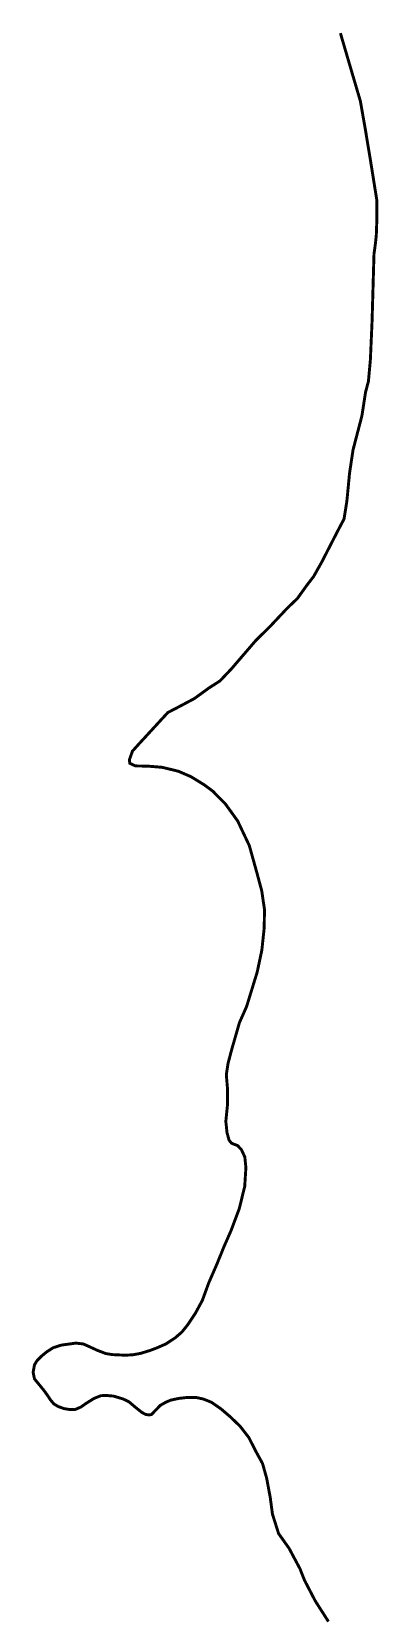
# Model space of a CAD drawing. Header units: metres. Extents: x 278777 to 280496, y 2035070 to 2038321.
# Drawn here: x 278790 to 279147, y 2036695 to 2038321 of the extents above; entities that cross this region are included whole.
import ezdxf

# ---------------------------------------------------------------- set-up
doc = ezdxf.new("R2010")
doc.units = ezdxf.units.M
doc.layers.add('NATURALLY PROTECTED', color=3, linetype='Continuous')

msp = doc.modelspace()

# ---------------------------------------------------------------- linework, layer by layer
at = {"layer": 'NATURALLY PROTECTED', "const_width": 3, "flags": 128}
msp.add_lwpolyline([(279107.7, 2038319.3), (279119.7, 2038278.4), (279128.2, 2038249.6), (279133.4, 2038220), (279138.6, 2038188.6), (279145.2, 2038147.3), (279145, 2038124), (279144.6, 2038112.5), (279143.7, 2038103.6), (279142.2, 2038092.6), (279140.2, 2038023), (279138.5, 2037984.3), (279136.5, 2037962.1), (279134.6, 2037954.8), (279133.5, 2037950.7), (279132.9, 2037946.8), (279129.8, 2037926.6), (279120.7, 2037891.7), (279117.1, 2037867.8), (279114.3, 2037838.6), (279111.4, 2037820.6), (279105, 2037808.5), (279088.4, 2037776.2), (279080.1, 2037761.5), (279073.5, 2037753), (279063.6, 2037739.2), (279052.9, 2037728.9), (279035, 2037709.9), (279020.9, 2037696.1), (278995.7, 2037666.8), (278983.9, 2037654.4), (278972.8, 2037647.3), (278957.6, 2037636.3), (278939.3, 2037626.6), (278930.4, 2037622), (278900.4, 2037589.4), (278894.1, 2037582.4), (278890.9, 2037573.5), (278891.3, 2037570), (278897, 2037567.2), (278909.7, 2037567), (278924.4, 2037565.8), (278941.1, 2037561.8), (278954.3, 2037556.1), (278967.8, 2037547.8), (278976.6, 2037541.3), (278989.6, 2037528.1), (279002.1, 2037510.8), (279014.1, 2037485.5), (279021.9, 2037457.5), (279026.9, 2037438.9), (279029.7, 2037419.8), (279029.4, 2037400.9), (279027, 2037378.2), (279022.2, 2037355.6), (279011.3, 2037320.2), (279003.9, 2037303.5), (278995.8, 2037275.3), (278992.2, 2037261.6), (278990.5, 2037250.1), (278991.7, 2037236), (278991.7, 2037219.4), (278990, 2037202.4), (278991.2, 2037190.8), (278993.3, 2037183.1), (278995.8, 2037180), (278998.4, 2037178.9), (279002.1, 2037177.5), (279006, 2037173.4), (279009.5, 2037165.8), (279010.6, 2037154.9), (279009.4, 2037135.7), (279003.8, 2037112.8), (278995.2, 2037089.9), (278988.1, 2037073.8), (278980.8, 2037055.8), (278972.5, 2037036.8), (278965.9, 2037018.7), (278958.7, 2037005.4), (278950.8, 2036993.6), (278944.9, 2036986.2), (278938.1, 2036980.3), (278928.5, 2036974), (278919, 2036969.8), (278911.7, 2036967.1), (278902.6, 2036964.3), (278894.5, 2036962.8), (278887.1, 2036962.4), (278879.1, 2036962.7), (278873.1, 2036963), (278866.6, 2036964.1), (278858.1, 2036967.3), (278850.1, 2036971), (278843.6, 2036973.9), (278835.8, 2036974.8), (278820.9, 2036972.7), (278812.7, 2036970.1), (278806, 2036965.8), (278800.6, 2036961.4), (278795.8, 2036956.5), (278793.4, 2036952.4), (278792, 2036944.8), (278793.4, 2036938.1), (278797.9, 2036932.6), (278803, 2036926.4), (278807.3, 2036920.4), (278809.8, 2036916.6), (278813.3, 2036912.4), (278818, 2036909.6), (278823.7, 2036907.6), (278829.6, 2036906.6), (278834.7, 2036906.5), (278840.8, 2036909), (278847, 2036913.3), (278854.7, 2036918.1), (278861.6, 2036920.8), (278866.9, 2036921.1), (278874.7, 2036920.4), (278884.6, 2036917.4), (278890.4, 2036914.6), (278896.9, 2036909.1), (278903.8, 2036903.6), (278907.6, 2036901.6), (278911.5, 2036901), (278913.7, 2036901.6), (278918, 2036906), (278922.5, 2036910.8), (278928.3, 2036914.1), (278933.5, 2036916.3), (278941.5, 2036918), (278950.1, 2036919), (278959.6, 2036919), (278967.1, 2036917.3), (278975.3, 2036914), (278985, 2036907.3), (278994.5, 2036899.2), (279004.7, 2036889.4), (279013.6, 2036877.9), (279021.2, 2036863), (279027.7, 2036851.2), (279031.9, 2036836.3), (279035.6, 2036816.4), (279037.9, 2036799.2), (279044.2, 2036779.3), (279055, 2036764.1), (279066.2, 2036743.1), (279070.8, 2036731.4), (279081.9, 2036710.1), (279095.4, 2036689)], dxfattribs=at)

doc.saveas('drawing.dxf')
